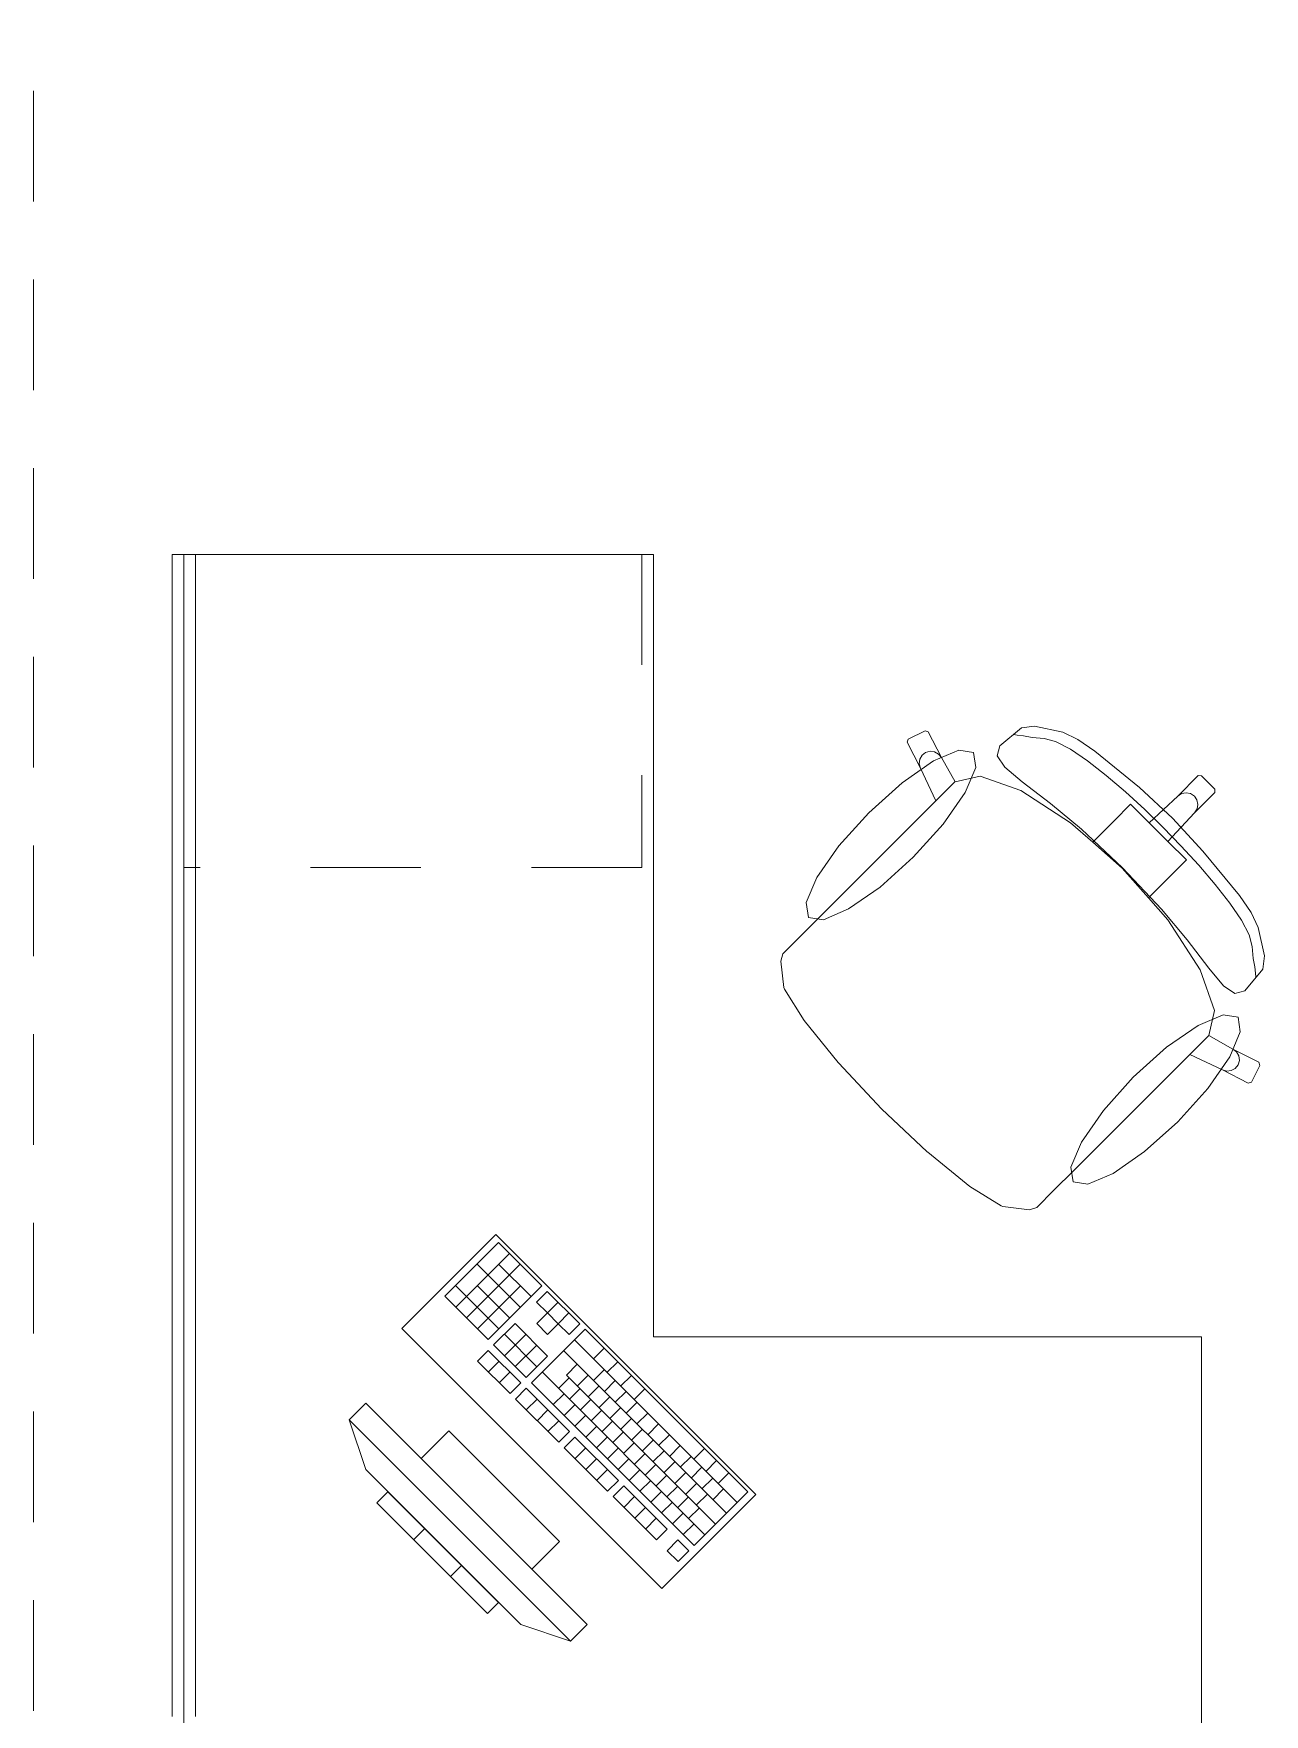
# Model space of a CAD drawing. Header units: inches. Extents: x -38 to 5698, y -33 to 92.
# Drawn here: x 109.07 to 110.642, y 35.018 to 37.166 of the extents above; entities that cross this region are included whole.
import ezdxf

# ---------------------------------------------------------------- set-up
doc = ezdxf.new("R2010")
doc.units = ezdxf.units.IN
doc.header["$MEASUREMENT"] = 0
doc.linetypes.add('Hidden Line', pattern=[0.195611, 0.141111, -0.0545])
doc.linetypes.add('Rayas', pattern=[0.282222, 0.141111, -0.141111])
doc.layers.add('08 _ STR _ EXT _ 09 Vigas', color=7, linetype='Continuous')
doc.layers.add('Interior - Mobiliario', color=7, linetype='Continuous')

msp = doc.modelspace()

# ---------------------------------------------------------------- linework, layer by layer
at = {"layer": '08 _ STR _ EXT _ 09 Vigas', "color": 251, "linetype": 'Hidden Line', "lineweight": 13}
msp.add_line((109.07, 30.2), (109.07, 39.4), dxfattribs=at)
at = {"layer": 'Interior - Mobiliario', "color": 175, "linetype": 'Continuous', "lineweight": 13}
for p, q in [((109.247, 36.5), (109.277, 36.5)), ((109.247, 35.015), (109.247, 36.5)), ((109.277, 36.5), (109.277, 35.015)), ((110.1861, 36.2598), (110.1874, 36.2638)), ((110.2031, 36.2267), (110.1861, 36.2598)), ((110.1874, 36.2638), (110.2088, 36.2747)), ((110.2088, 36.2747), (110.2128, 36.2733)), ((110.2128, 36.2733), (110.2298, 36.2402)), ((110.3042, 36.2553), (110.332, 36.2785)), ((110.3267, 36.2689), (110.3222, 36.2697)), ((110.3348, 36.2681), (110.3267, 36.2689)), ((110.332, 36.2785), (110.3488, 36.2804)), ((110.3455, 36.266), (110.3348, 36.2681)), ((110.3609, 36.2649), (110.3455, 36.266)), ((110.3488, 36.2804), (110.3849, 36.2726)), ((110.3757, 36.261), (110.3609, 36.2649)), ((110.3945, 36.251), (110.3757, 36.261)), ((110.3849, 36.2726), (110.4042, 36.2636)), ((110.4042, 36.2636), (110.4259, 36.2487)), ((110.2015, 36.2324), (110.2021, 36.2382)), ((110.2021, 36.2382), (110.205, 36.2433)), ((110.205, 36.2433), (110.2096, 36.2469)), ((110.2096, 36.2469), (110.2152, 36.2484)), ((110.2152, 36.2484), (110.221, 36.2477)), ((110.221, 36.2477), (110.2261, 36.2448)), ((110.2261, 36.2448), (110.2298, 36.2402)), ((110.2298, 36.2402), (110.2471, 36.2092)), ((110.3008, 36.2424), (110.3042, 36.2553)), ((110.3108, 36.2281), (110.3008, 36.2424)), ((110.4164, 36.2362), (110.3945, 36.251)), ((110.4259, 36.2487), (110.4826, 36.2019)), ((110.2031, 36.2267), (110.2015, 36.2324)), ((110.2227, 36.1849), (110.2031, 36.2267)), ((110.2471, 36.2092), (110.2791, 36.2167)), ((110.2791, 36.2167), (110.331, 36.1983)), ((110.3331, 36.2095), (110.3108, 36.2281)), ((110.4402, 36.2176), (110.4164, 36.2362)), ((110.4649, 36.1964), (110.4402, 36.2176)), ((110.5317, 36.1911), (110.5578, 36.2172)), ((110.5578, 36.2172), (110.562, 36.2171)), ((110.562, 36.2171), (110.5706, 36.2086)), ((110.2469, 36.2092), (110.2227, 36.1849)), ((110.2469, 36.2092), (110.2471, 36.2092)), ((110.331, 36.1983), (110.3948, 36.157)), ((110.3692, 36.1815), (110.3331, 36.2095)), ((110.4896, 36.1739), (110.4649, 36.1964)), ((110.4826, 36.2019), (110.5248, 36.1628)), ((110.5365, 36.1943), (110.5423, 36.1954)), ((110.5423, 36.1954), (110.548, 36.1942)), ((110.553, 36.1697), (110.5791, 36.1958)), ((110.5791, 36.2001), (110.5706, 36.2086)), ((110.5791, 36.1958), (110.5791, 36.2001)), ((110.0748, 36.0371), (110.2227, 36.1849)), ((110.4085, 36.1488), (110.3692, 36.1815)), ((110.4504, 36.1596), (110.4715, 36.1807)), ((110.4715, 36.1807), (110.4952, 36.1571)), ((110.513, 36.1511), (110.4896, 36.1739)), ((110.4952, 36.1571), (110.5317, 36.1911)), ((110.5317, 36.1911), (110.5365, 36.1943)), ((110.548, 36.1942), (110.5529, 36.191)), ((110.5562, 36.1861), (110.5529, 36.191)), ((110.553, 36.1697), (110.5563, 36.1746)), ((110.5574, 36.1803), (110.5562, 36.1861)), ((110.5563, 36.1746), (110.5574, 36.1803)), ((110.3948, 36.157), (110.423, 36.1322)), ((110.423, 36.1322), (110.4504, 36.1596)), ((110.4952, 36.1571), (110.5071, 36.1451)), ((110.519, 36.1332), (110.553, 36.1697)), ((110.5639, 36.1206), (110.5248, 36.1628)), ((110.4613, 36.0993), (110.4085, 36.1488)), ((110.423, 36.1322), (110.4608, 36.0989)), ((110.519, 36.1332), (110.5071, 36.1451)), ((110.513, 36.1511), (110.5358, 36.1276)), ((110.5427, 36.1096), (110.519, 36.1332)), ((110.5215, 36.0884), (110.5427, 36.1096)), ((110.5358, 36.1276), (110.5584, 36.103)), ((110.6107, 36.0639), (110.5639, 36.1206)), ((110.4942, 36.061), (110.4608, 36.0989)), ((110.4613, 36.0993), (110.5108, 36.0466)), ((110.4942, 36.061), (110.5215, 36.0884)), ((110.5584, 36.103), (110.5795, 36.0782)), ((110.5795, 36.0782), (110.5981, 36.0544)), ((110.5189, 36.0329), (110.4942, 36.061)), ((110.5108, 36.0466), (110.5435, 36.0073)), ((110.5981, 36.0544), (110.613, 36.0326)), ((110.6256, 36.0422), (110.6107, 36.0639)), ((110.0493, 36.0116), (110.0748, 36.0371)), ((110.5603, 35.9691), (110.5189, 36.0329)), ((110.613, 36.0326), (110.6229, 36.0137)), ((110.6346, 36.023), (110.6256, 36.0422)), ((110.6423, 35.9868), (110.6346, 36.023)), ((110.0273, 35.9896), (110.0493, 36.0116)), ((110.5435, 36.0073), (110.5714, 35.9711)), ((110.6229, 36.0137), (110.6268, 35.999)), ((110.0245, 35.9803), (110.0273, 35.9896)), ((110.0285, 35.9464), (110.0245, 35.9803)), ((110.6268, 35.999), (110.628, 35.9836)), ((110.628, 35.9836), (110.63, 35.9728)), ((110.6405, 35.9701), (110.6423, 35.9868)), ((110.5786, 35.9171), (110.5603, 35.9691)), ((110.5714, 35.9711), (110.59, 35.9488)), ((110.6173, 35.9422), (110.6405, 35.9701)), ((110.63, 35.9728), (110.6308, 35.9648)), ((110.6308, 35.9648), (110.6316, 35.9603)), ((110.0294, 35.9443), (110.0285, 35.9464)), ((110.0543, 35.9042), (110.0294, 35.9443)), ((110.59, 35.9488), (110.6044, 35.9388)), ((110.6044, 35.9388), (110.6173, 35.9422)), ((110.5712, 35.8851), (110.5786, 35.9171)), ((110.0978, 35.8506), (110.0543, 35.9042)), ((110.5711, 35.8849), (110.5469, 35.8607)), ((110.5711, 35.8849), (110.5712, 35.8851)), ((110.6022, 35.8678), (110.5712, 35.8851)), ((110.399, 35.7128), (110.5469, 35.8607)), ((110.5469, 35.8607), (110.5887, 35.8411)), ((110.6068, 35.8642), (110.6022, 35.8678)), ((110.6353, 35.8509), (110.6022, 35.8678)), ((110.6097, 35.8591), (110.6068, 35.8642)), ((110.6088, 35.8476), (110.6104, 35.8532)), ((110.6104, 35.8532), (110.6097, 35.8591)), ((110.6366, 35.8468), (110.6353, 35.8509)), ((110.0985, 35.8497), (110.0978, 35.8506)), ((110.1534, 35.7914), (110.0985, 35.8497)), ((110.5887, 35.8411), (110.5943, 35.8395)), ((110.5887, 35.8411), (110.6218, 35.8241)), ((110.5943, 35.8395), (110.6001, 35.8402)), ((110.6001, 35.8402), (110.6052, 35.843)), ((110.6052, 35.843), (110.6088, 35.8476)), ((110.6258, 35.8254), (110.6366, 35.8468)), ((110.6218, 35.8241), (110.6258, 35.8254)), ((110.1534, 35.7914), (110.2117, 35.7366)), ((110.2117, 35.7366), (110.2125, 35.7359)), ((110.2125, 35.7359), (110.2662, 35.6923)), ((110.3735, 35.6873), (110.399, 35.7128)), ((110.2662, 35.6923), (110.3062, 35.6674)), ((110.3516, 35.6654), (110.3735, 35.6873)), ((110.3062, 35.6674), (110.3084, 35.6665)), ((110.3084, 35.6665), (110.3423, 35.6625)), ((110.3423, 35.6625), (110.3516, 35.6654)), ((109.6639, 35.6205), (109.5954, 35.5519)), ((109.7193, 35.5651), (109.6639, 35.6205)), ((109.6778, 35.6066), (109.6092, 35.538)), ((109.6916, 35.5928), (109.6231, 35.5242)), ((109.6919, 35.5376), (109.6365, 35.593)), ((109.7056, 35.5514), (109.6641, 35.5929)), ((109.5954, 35.5519), (109.6508, 35.4965)), ((109.6645, 35.5102), (109.6091, 35.5656)), ((109.6782, 35.5239), (109.6366, 35.5655)), ((109.6918, 35.5652), (109.6369, 35.5104)), ((109.6508, 35.4965), (109.7193, 35.5651)), ((109.7262, 35.5581), (109.7125, 35.5444)), ((109.7678, 35.5166), (109.7262, 35.5581)), ((109.7125, 35.5444), (109.7264, 35.5306)), ((109.7264, 35.5306), (109.7127, 35.5169)), ((109.7401, 35.5443), (109.7264, 35.5306)), ((109.7402, 35.5167), (109.7264, 35.5306)), ((109.7539, 35.5305), (109.7402, 35.5167)), ((109.6851, 35.517), (109.6577, 35.4896)), ((109.7266, 35.4755), (109.6851, 35.517)), ((109.7747, 35.5097), (109.7061, 35.4411)), ((109.7127, 35.5169), (109.7265, 35.503)), ((109.7265, 35.503), (109.7402, 35.5167)), ((109.7402, 35.5167), (109.7541, 35.5029)), ((109.7541, 35.5029), (109.7678, 35.5166)), ((109.9824, 35.302), (109.7747, 35.5097)), ((109.6577, 35.4896), (109.6992, 35.448)), ((109.7129, 35.4618), (109.6714, 35.5033)), ((109.699, 35.5032), (109.6715, 35.4757)), ((109.7128, 35.4893), (109.6854, 35.4619)), ((109.9687, 35.2883), (109.761, 35.496)), ((109.6508, 35.4827), (109.6371, 35.469)), ((109.6371, 35.469), (109.6786, 35.4275)), ((109.6924, 35.4412), (109.6508, 35.4827)), ((109.6647, 35.4689), (109.651, 35.4552)), ((109.6992, 35.448), (109.7266, 35.4755)), ((109.955, 35.2745), (109.7473, 35.4823)), ((109.7646, 35.4649), (109.7509, 35.4512)), ((109.7989, 35.4854), (109.7852, 35.4717)), ((109.8163, 35.4681), (109.8025, 35.4544)), ((109.6785, 35.455), (109.6648, 35.4413)), ((109.9276, 35.2471), (109.7199, 35.4548)), ((109.7543, 35.4478), (109.7406, 35.4341)), ((109.9413, 35.2608), (109.7509, 35.4512)), ((109.7784, 35.4511), (109.7647, 35.4374)), ((109.7991, 35.4579), (109.7854, 35.4442)), ((109.8129, 35.444), (109.7992, 35.4303)), ((109.8336, 35.4508), (109.8198, 35.4371)), ((109.6786, 35.4275), (109.6924, 35.4412)), ((109.6993, 35.4343), (109.6856, 35.4205)), ((109.7547, 35.3789), (109.6993, 35.4343)), ((109.7061, 35.4411), (109.9139, 35.2334)), ((109.7476, 35.4271), (109.7338, 35.4134)), ((109.7682, 35.4339), (109.7545, 35.4202)), ((109.7923, 35.4373), (109.7786, 35.4235)), ((109.8061, 35.4234), (109.7924, 35.4097)), ((109.8268, 35.4302), (109.8131, 35.4165)), ((109.8509, 35.4335), (109.8372, 35.4198)), ((109.4943, 35.4151), (109.4731, 35.3939)), ((109.7771, 35.1323), (109.4943, 35.4151)), ((109.6856, 35.4205), (109.741, 35.3652)), ((109.7131, 35.4204), (109.6994, 35.4067)), ((109.727, 35.4066), (109.7133, 35.3928)), ((109.7614, 35.4133), (109.7477, 35.3996)), ((109.782, 35.4201), (109.7683, 35.4064)), ((109.7959, 35.4062), (109.7822, 35.3925)), ((109.82, 35.4096), (109.8063, 35.3958)), ((109.8406, 35.4163), (109.8269, 35.4026)), ((109.8545, 35.4025), (109.8408, 35.3888)), ((109.4731, 35.3939), (109.7559, 35.1111)), ((109.4731, 35.3939), (109.4943, 35.3303)), ((109.6003, 35.3798), (109.565, 35.3444)), ((109.7418, 35.2384), (109.6003, 35.3798)), ((109.7408, 35.3927), (109.7271, 35.379)), ((109.741, 35.3652), (109.7547, 35.3789)), ((109.7752, 35.3994), (109.7615, 35.3857)), ((109.7891, 35.3856), (109.7754, 35.3719)), ((109.8097, 35.3924), (109.796, 35.3787)), ((109.8236, 35.3785), (109.8099, 35.3648)), ((109.8338, 35.3957), (109.8201, 35.382)), ((109.8477, 35.3819), (109.834, 35.3681)), ((109.8683, 35.3887), (109.8546, 35.3749)), ((109.7616, 35.3719), (109.7479, 35.3582)), ((109.7479, 35.3582), (109.8033, 35.3028)), ((109.817, 35.3166), (109.7616, 35.3719)), ((109.7754, 35.3581), (109.7617, 35.3444)), ((109.8029, 35.3717), (109.7892, 35.358)), ((109.8168, 35.3579), (109.8031, 35.3442)), ((109.8374, 35.3647), (109.8237, 35.351)), ((109.8615, 35.368), (109.8478, 35.3543)), ((109.8822, 35.3748), (109.8684, 35.3611)), ((109.896, 35.361), (109.8823, 35.3472)), ((109.927, 35.3574), (109.9133, 35.3436)), ((109.565, 35.3444), (109.7064, 35.203)), ((109.7893, 35.3442), (109.7756, 35.3305)), ((109.8306, 35.344), (109.8169, 35.3303)), ((109.8513, 35.3508), (109.8376, 35.3371)), ((109.8651, 35.337), (109.8514, 35.3233)), ((109.8754, 35.3542), (109.8617, 35.3405)), ((109.8892, 35.3403), (109.8755, 35.3266)), ((109.9099, 35.3471), (109.8961, 35.3334)), ((109.9426, 35.3418), (109.9289, 35.3281)), ((109.6923, 35.1323), (109.4943, 35.3303)), ((109.8031, 35.3304), (109.7894, 35.3167)), ((109.8033, 35.3028), (109.817, 35.3166)), ((109.8445, 35.3302), (109.8308, 35.3165)), ((109.8583, 35.3164), (109.8446, 35.3026)), ((109.879, 35.3231), (109.8653, 35.3094)), ((109.9031, 35.3265), (109.8894, 35.3128)), ((109.9237, 35.3333), (109.91, 35.3195)), ((109.9376, 35.3194), (109.9238, 35.3057)), ((109.9582, 35.3262), (109.9445, 35.3125)), ((109.5225, 35.302), (109.5084, 35.2879)), ((109.664, 35.1606), (109.5225, 35.302)), ((109.8239, 35.3096), (109.8102, 35.2959)), ((109.8102, 35.2959), (109.8656, 35.2405)), ((109.8793, 35.2542), (109.8239, 35.3096)), ((109.8378, 35.2958), (109.824, 35.2821)), ((109.8722, 35.3025), (109.8585, 35.2888)), ((109.8928, 35.3093), (109.8791, 35.2956)), ((109.9067, 35.2954), (109.8929, 35.2817)), ((109.9169, 35.3126), (109.9032, 35.2989)), ((109.9139, 35.2334), (109.9824, 35.302)), ((109.9308, 35.2988), (109.917, 35.2851)), ((109.9514, 35.3056), (109.9377, 35.2919)), ((109.5084, 35.2879), (109.6498, 35.1464)), ((109.8516, 35.2819), (109.8379, 35.2682)), ((109.886, 35.2887), (109.8723, 35.2749)), ((109.8999, 35.2748), (109.8862, 35.2611)), ((109.9205, 35.2816), (109.9068, 35.2679)), ((109.5697, 35.2549), (109.5555, 35.2407)), ((109.8655, 35.2681), (109.8517, 35.2544)), ((109.8656, 35.2405), (109.8793, 35.2542)), ((109.9137, 35.261), (109.9, 35.2472)), ((109.7064, 35.203), (109.7418, 35.2384)), ((109.8932, 35.2404), (109.8794, 35.2267)), ((109.907, 35.2265), (109.8932, 35.2404)), ((109.6168, 35.2077), (109.6027, 35.1936)), ((109.8794, 35.2267), (109.8933, 35.2128)), ((109.8933, 35.2128), (109.907, 35.2265)), ((109.6498, 35.1464), (109.664, 35.1606)), ((109.7559, 35.1111), (109.6923, 35.1323)), ((109.7559, 35.1111), (109.7771, 35.1323))]:
    msp.add_line(p, q, dxfattribs=at)
at = {"layer": 'Interior - Mobiliario', "color": 175, "linetype": 'Rayas', "lineweight": 13}
for p, q in [((109.847, 36.5), (109.847, 36.1)), ((109.847, 36.1), (109.262, 36.1))]:
    msp.add_line(p, q, dxfattribs=at)
at = {"layer": 'Interior - Mobiliario', "color": 175, "linetype": 'Continuous', "lineweight": 13, "flags": 128}
for points in [[(109.262, 35), (109.262, 36.5), (109.862, 36.5), (109.862, 35.5), (110.562, 35.5), (110.562, 35)], [(110.1369, 36.1698), (110.1794, 36.208), (110.2197, 36.236), (110.2518, 36.2496), (110.2707, 36.2467), (110.2736, 36.2278), (110.26, 36.1958), (110.232, 36.1554), (110.1938, 36.1129), (110.1513, 36.0748), (110.111, 36.0468), (110.0789, 36.0331), (110.06, 36.036), (110.0571, 36.0549), (110.0707, 36.087), (110.0987, 36.1274)], [(110.5318, 35.7749), (110.57, 35.8174), (110.598, 35.8578), (110.6116, 35.8898), (110.6087, 35.9087), (110.5898, 35.9116), (110.5577, 35.898), (110.5174, 35.87), (110.4749, 35.8318), (110.4367, 35.7894), (110.4087, 35.749), (110.3951, 35.7169), (110.398, 35.698), (110.4169, 35.6951), (110.449, 35.7087), (110.4893, 35.7368)], [(109.8726, 35.1783), (109.9928, 35.2985), (109.6604, 35.6308), (109.5402, 35.5106)]]:
    msp.add_lwpolyline(points, close=True, dxfattribs=at)

doc.saveas('drawing.dxf')
